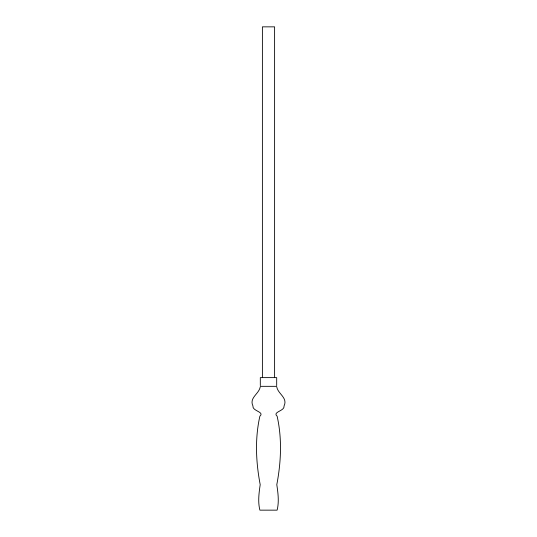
<?xml version="1.0" encoding="UTF-8"?>
<svg xmlns="http://www.w3.org/2000/svg" width="537" height="537" viewBox="0 0 537 537"><rect width="100%" height="100%" fill="white"/><g stroke="black" fill="none" stroke-linecap="round" stroke-linejoin="round"><path stroke-width="0.81" d="M260.197 387.09C258.888 394.071 248.98 397.776 252.961 406.026C252.195 411.134 264.889 411.825 259.874 416.188C254.82 438.729 255.907 462.135 260.197 484.663C258.968 493.08 257.78 501.726 259.874 510.15L277.126 510.15C279.22 501.726 278.032 493.08 276.803 484.663C281.093 462.135 282.18 438.729 277.126 416.188C272.111 411.825 284.805 411.134 284.039 406.026C288.02 397.776 278.112 394.071 276.803 387.09M260.277 386.331L276.723 386.331M276.689 385.573L276.689 377.618L260.311 377.618L260.311 385.573M274.608 377.618L274.608 26.85L262.392 26.85L262.392 377.618"/></g></svg>
